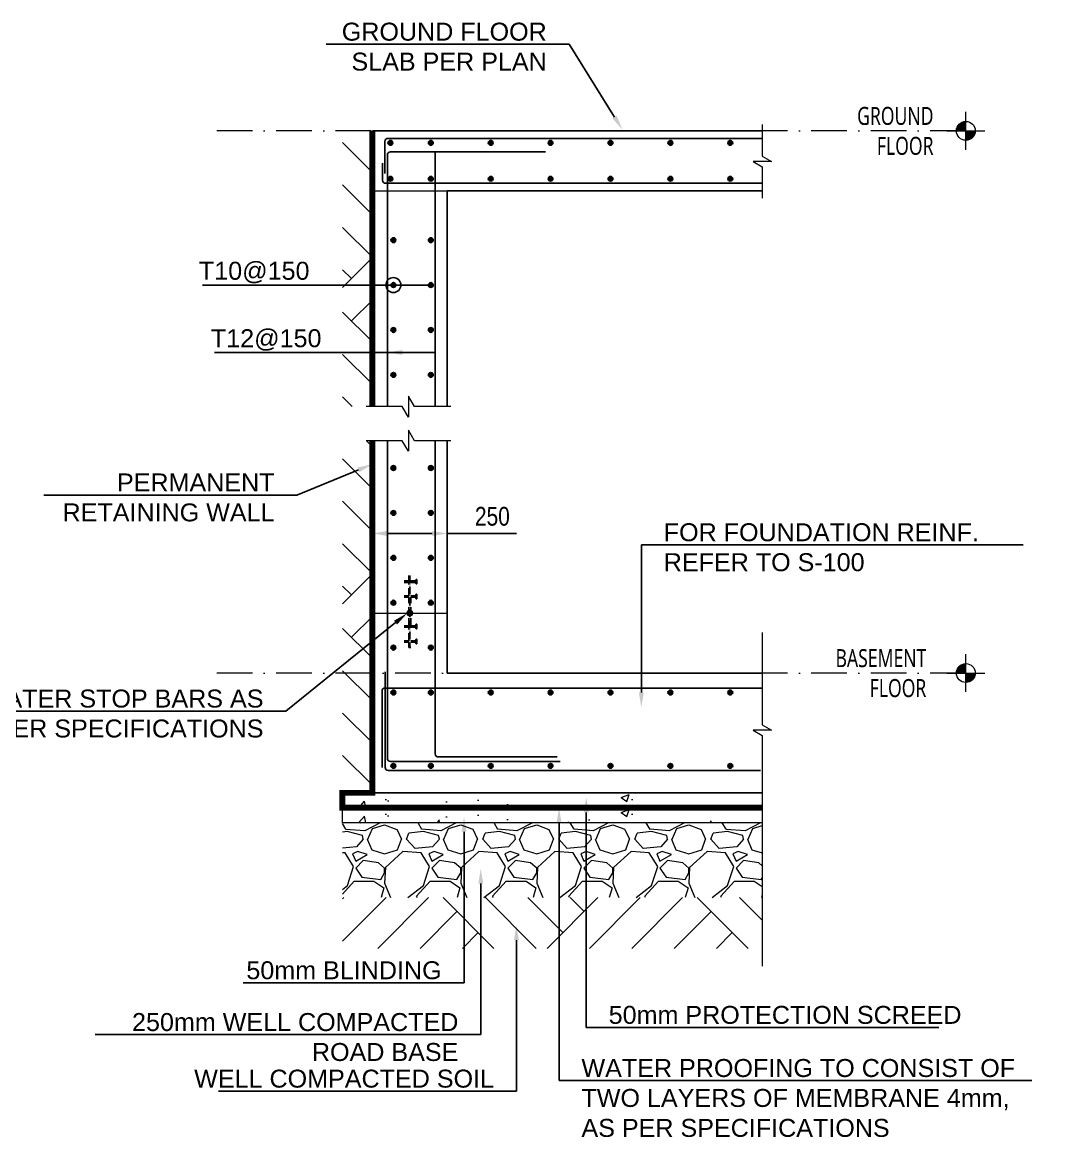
# Model space of a CAD drawing. Header units: millimetres. Extents: x 109938 to 146706, y 87118 to 119396.
# Drawn here: x 139631 to 143078, y 87118 to 90860 of the extents above; entities that cross this region are included whole.
import ezdxf
from ezdxf import colors
from ezdxf.entities.mleader import LeaderData, LeaderLine
from ezdxf.math import Vec2, Vec3

# ---------------------------------------------------------------- set-up
doc = ezdxf.new("R2010")
doc.units = ezdxf.units.MM
doc.header["$LTSCALE"] = 25
doc.header["$PDMODE"] = 35
for name, pattern in [('Dash Dot 3_16_', [7.937500000000002, 4.762500000000001, -1.5875, 0, -1.5875]), ('DASHEDX2', [1.5, 1, -0.5]), ('Dot & Dashed', [8.937036832173666, 4.2333333333324, -2.351851851851333, 0, -2.351851646989934])]:
    doc.linetypes.add(name, pattern=pattern)
for name, color, linetype in [('00_A_GRIDS.3D', 7, 'Continuous'), ('APPLICATION', 7, 'DASHEDX2'), ('REINF', 1, 'Continuous'), ('STR_COL_HATCH', 8, 'Continuous'), ('VOIDS', 3, 'Continuous'), ('WATER PROOF', 1, 'Continuous')]:
    doc.layers.add(name, color=color, linetype=linetype)
for name, color, linetype, lineweight in [('A-ANNO-DIMS', 211, 'Continuous', 9), ('G-ANNO-DIMS', 111, 'Continuous', 9), ('S-COLS', 52, 'Continuous', 9), ('S-HATCH', 8, 'Continuous', 9), ('S-SLAB', 3, 'Continuous', 13)]:
    doc.layers.add(name, color=color, linetype=linetype, lineweight=lineweight)
doc.styles.add('GENERATED_STYLE_1', font='arial.ttf')
doc.styles.add('GENERATED_STYLE_3', font='trebuc.ttf', dxfattribs={"width": 0.78})
doc.styles.add('style1', font='arial.ttf', dxfattribs={"width": 0.8, "height": 62.5})
doc.linetypes.add('ZIGZAG', pattern='A,0.00254,-5.08,[131,ltypeshp.shx,S=5.08,R=0,X=-5.08,Y=0],-10.16,[131,ltypeshp.shx,S=5.08,R=180,X=5.08,Y=0],-5.08', length=20.32254)
doc.dimstyles.new('D375', dxfattribs={"dimtxt": 62.5, "dimasz": 50, "dimexe": 0.18, "dimexo": 0.0625, "dimgap": 25, "dimtad": 1, "dimdec": 0, "dimzin": 0, "dimdsep": 46, "dimtxsty": 'style1', "dimcen": 0.09, "dimclrd": 256, "dimclre": 256, "dimclrt": 2, "dimadec": 0, "dimazin": 0, "dimtfac": 1, "dimtdec": 0, "dimtofl": 0, "dimtmove": 0, "dimatfit": 3, "dimfxl": 1, "dimtolj": 1, "dimtzin": 0, "dimarcsym": 0})

# ---------------------------------------------------------------- blocks, each defined once
blk = doc.blocks.new('_DotBlank')
at = {"color": 0, "linetype": 'ByBlock', "lineweight": -2}
blk.add_line((-0.5, 0), (-1, 0), dxfattribs=at)
blk.add_circle((0, 0), 0.5, dxfattribs=at)
blk = doc.blocks.new('*D30')
at = {"layer": 'A-ANNO-DIMS', "lineweight": -2, "transparency": 16777216}
for p, q in [((140799.9568733014, 89113.56102763796), (140799.9568733014, 89153.12162155293)), ((140849.9568733014, 89152.94162155293), (140999.9568733014, 89152.94162155293)), ((141049.9568733014, 89113.56102763796), (141049.9568733014, 89153.12162155293)), ((141049.9568733014, 89152.94162155293), (141281.1096700272, 89152.94162155293))]:
    blk.add_line(p, q, dxfattribs=at)
at = {"layer": 'A-ANNO-DIMS', "transparency": 16777216}
for points in [[(140849.9568733014, 89161.27495488626), (140849.9568733014, 89144.6082882196), (140799.9568733014, 89152.94162155293)], [(140999.9568733014, 89161.27495488626), (140999.9568733014, 89144.6082882196), (141049.9568733014, 89152.94162155293)]]:
    blk.add_solid(points, dxfattribs=at)
at = {"layer": 'Defpoints', "color": 0, "transparency": 16777216}
for p in [(140799.9568733014, 89152.94162155293), (140799.9568733014, 89113.49852763796), (141049.9568733014, 89113.49852763796)]:
    blk.add_point(p, dxfattribs=at)
at = {"layer": 'A-ANNO-DIMS', "color": 2, "transparency": 16777216, "insert": (141200.5332716643, 89209.85243328554), "char_height": 62.5, "attachment_point": 5, "style": 'style1'}
blk.add_mtext('\\A1;250', dxfattribs=at)
blk = doc.blocks.new('Spot Elevations - WYE_Spot Elevation - Target Filled-619581-VILLA E - FIRST FLOOR')
at = {"layer": 'G-ANNO-DIMS'}
h = blk.add_hatch(color=256, dxfattribs=at)
edge = h.paths.add_edge_path(flags=0)
edge.add_line((1.586231146433193e-15, 0), (-1.500000000000001, 0))
edge.add_arc((-1.45404521756376e-15, 9.253015020860289e-16), 1.499999999999998, 90.00000000000023, 180.0000000000001, ccw=False)
edge.add_line((1.586231146433193e-15, 1.500000000000001), (1.586231146433193e-15, 0))
h = blk.add_hatch(color=256, dxfattribs=at)
edge = h.paths.add_edge_path(flags=0)
edge.add_line((1.586231146433193e-15, 0), (1.500000000000008, 0))
edge.add_arc((7.79896980329653e-15, -4.626507510430145e-15), 1.5, 269.9999999999993, 359.99999999999983, ccw=False)
edge.add_line((1.586231146433193e-15, -1.500000000000005), (1.586231146433193e-15, 0))
for p, q in [((1.850603004172058e-15, -3), (1.850603004172058e-15, 3)), ((-2.999999999999997, 0), (3.014004992880939, 0))]:
    blk.add_line(p, q, dxfattribs=at)
blk.add_circle((1.580450664737799e-15, -8.471788419475305e-18), 1.50000000000001, dxfattribs=at)

msp = doc.modelspace()

# ---------------------------------------------------------------- hatches: boundary and pattern name
h = msp.add_hatch()
h.set_pattern_fill('ANSI31', color=256, scale=25, style=0)
h.set_pattern_definition([(45, (126804.2464583863, 66424.6179749232), (-2.20970869120796, 2.209708691207961), [])])
h.paths.add_polyline_path([(140916.1180385366, 88886.5924197001, -1), (140933.7957080663, 88886.5924197001, -1)])
at = {"layer": 'REINF'}
h = msp.add_hatch(color=256, dxfattribs=at)
h.dxf.hatch_style = 1
edge = h.paths.add_edge_path()
edge.add_arc((140859.9568733014, 90457.5924197001), 8, 0, 360)
h = msp.add_hatch(color=256, dxfattribs=at)
h.dxf.hatch_style = 1
edge = h.paths.add_edge_path()
edge.add_arc((140994.9568733014, 90457.5924197001), 8, 0, 360)
h = msp.add_hatch(color=256, dxfattribs=at)
h.dxf.hatch_style = 1
edge = h.paths.add_edge_path()
edge.add_arc((141194.9568733014, 90457.5924197001), 8, 0, 360)
h = msp.add_hatch(color=256, dxfattribs=at)
h.dxf.hatch_style = 1
edge = h.paths.add_edge_path()
edge.add_arc((141394.9568733014, 90457.5924197001), 8, 0, 360)
h = msp.add_hatch(color=256, dxfattribs=at)
h.dxf.hatch_style = 1
edge = h.paths.add_edge_path()
edge.add_arc((141594.9568733014, 90457.5924197001), 8, 0, 360)
h = msp.add_hatch(color=256, dxfattribs=at)
h.dxf.hatch_style = 1
edge = h.paths.add_edge_path()
edge.add_arc((141794.9568733014, 90457.5924197001), 8, 0, 360)
h = msp.add_hatch(color=256, dxfattribs=at)
h.dxf.hatch_style = 1
edge = h.paths.add_edge_path()
edge.add_arc((141994.9568733014, 90457.5924197001), 8, 0, 360)
h = msp.add_hatch(color=256, dxfattribs=at)
h.dxf.hatch_style = 1
edge = h.paths.add_edge_path()
edge.add_arc((140859.9568733014, 90337.59241970011), 8, 0, 360)
h = msp.add_hatch(color=256, dxfattribs=at)
h.dxf.hatch_style = 1
edge = h.paths.add_edge_path()
edge.add_arc((140994.9568733014, 90337.59241970011), 8, 0, 360)
h = msp.add_hatch(color=256, dxfattribs=at)
h.dxf.hatch_style = 1
edge = h.paths.add_edge_path()
edge.add_arc((141194.9568733014, 90337.59241970011), 8, 0, 360)
h = msp.add_hatch(color=256, dxfattribs=at)
h.dxf.hatch_style = 1
edge = h.paths.add_edge_path()
edge.add_arc((141394.9568733014, 90337.59241970011), 8, 0, 360)
h = msp.add_hatch(color=256, dxfattribs=at)
h.dxf.hatch_style = 1
edge = h.paths.add_edge_path()
edge.add_arc((141594.9568733014, 90337.59241970011), 8, 0, 360)
h = msp.add_hatch(color=256, dxfattribs=at)
h.dxf.hatch_style = 1
edge = h.paths.add_edge_path()
edge.add_arc((141794.9568733014, 90337.59241970011), 8, 0, 360)
h = msp.add_hatch(color=256, dxfattribs=at)
h.dxf.hatch_style = 1
edge = h.paths.add_edge_path()
edge.add_arc((141994.9568733014, 90337.59241970011), 8, 0, 360)
h = msp.add_hatch(color=256, dxfattribs=at)
h.dxf.hatch_style = 1
edge = h.paths.add_edge_path()
edge.add_arc((140869.9568733014, 90132.5924197001), 8, 0, 360)
h = msp.add_hatch(color=256, dxfattribs=at)
h.dxf.hatch_style = 1
edge = h.paths.add_edge_path()
edge.add_arc((140994.9568733014, 90132.5924197001), 8, 0, 360)
h = msp.add_hatch(color=256, dxfattribs=at)
h.dxf.hatch_style = 1
edge = h.paths.add_edge_path()
edge.add_arc((140869.9568733014, 89982.5924197001), 8, 0, 360)
h = msp.add_hatch(color=256, dxfattribs=at)
h.dxf.hatch_style = 1
edge = h.paths.add_edge_path()
edge.add_arc((140994.9568733014, 89982.5924197001), 8, 0, 360)
h = msp.add_hatch(color=256, dxfattribs=at)
h.dxf.hatch_style = 1
edge = h.paths.add_edge_path()
edge.add_arc((140869.9568733014, 89832.5924197001), 8, 0, 360)
h = msp.add_hatch(color=256, dxfattribs=at)
h.dxf.hatch_style = 1
edge = h.paths.add_edge_path()
edge.add_arc((140994.9568733014, 89832.5924197001), 8, 0, 360)
h = msp.add_hatch(color=256, dxfattribs=at)
h.dxf.hatch_style = 1
edge = h.paths.add_edge_path()
edge.add_arc((140869.9568733014, 89682.5924197001), 8, 0, 360)
h = msp.add_hatch(color=256, dxfattribs=at)
h.dxf.hatch_style = 1
edge = h.paths.add_edge_path()
edge.add_arc((140994.9568733014, 89682.5924197001), 8, 0, 360)
h = msp.add_hatch(color=256, dxfattribs=at)
h.dxf.hatch_style = 1
edge = h.paths.add_edge_path()
edge.add_arc((140869.9568733014, 89371.5924197001), 8, 0, 360)
h = msp.add_hatch(color=256, dxfattribs=at)
h.dxf.hatch_style = 1
edge = h.paths.add_edge_path()
edge.add_arc((140994.9568733014, 89371.5924197001), 8, 0, 360)
h = msp.add_hatch(color=256, dxfattribs=at)
h.dxf.hatch_style = 1
edge = h.paths.add_edge_path()
edge.add_arc((140869.9568733014, 89221.5924197001), 8, 0, 360)
h = msp.add_hatch(color=256, dxfattribs=at)
h.dxf.hatch_style = 1
edge = h.paths.add_edge_path()
edge.add_arc((140994.9568733014, 89221.5924197001), 8, 0, 360)
h = msp.add_hatch(color=256, dxfattribs=at)
h.dxf.hatch_style = 1
edge = h.paths.add_edge_path()
edge.add_arc((140869.9568733014, 89071.5924197001), 8, 0, 360)
h = msp.add_hatch(color=256, dxfattribs=at)
h.dxf.hatch_style = 1
edge = h.paths.add_edge_path()
edge.add_arc((140994.9568733014, 89071.5924197001), 8, 0, 360)
h = msp.add_hatch(color=256, dxfattribs=at)
h.dxf.hatch_style = 1
edge = h.paths.add_edge_path()
edge.add_arc((140869.9568733014, 88921.5924197001), 8, 0, 360)
h = msp.add_hatch(color=256, dxfattribs=at)
h.dxf.hatch_style = 1
edge = h.paths.add_edge_path()
edge.add_arc((140994.9568733014, 88921.5924197001), 8, 0, 360)
h = msp.add_hatch(color=256, dxfattribs=at)
h.dxf.hatch_style = 1
edge = h.paths.add_edge_path()
edge.add_arc((140869.9568733014, 88771.5924197001), 8, 0, 360)
h = msp.add_hatch(color=256, dxfattribs=at)
h.dxf.hatch_style = 1
edge = h.paths.add_edge_path()
edge.add_arc((140994.9568733014, 88771.5924197001), 8, 0, 360)
h = msp.add_hatch(color=256, dxfattribs=at)
h.dxf.hatch_style = 1
edge = h.paths.add_edge_path()
edge.add_arc((140869.9568733014, 88621.5924197001), 8, 0, 360)
h = msp.add_hatch(color=256, dxfattribs=at)
h.dxf.hatch_style = 1
edge = h.paths.add_edge_path()
edge.add_arc((140994.9568733014, 88621.5924197001), 8, 0, 360)
h = msp.add_hatch(color=256, dxfattribs=at)
h.dxf.hatch_style = 1
edge = h.paths.add_edge_path()
edge.add_arc((141194.9568733014, 88621.5924197001), 8, 0, 360)
h = msp.add_hatch(color=256, dxfattribs=at)
h.dxf.hatch_style = 1
edge = h.paths.add_edge_path()
edge.add_arc((141394.9568733014, 88621.5924197001), 8, 0, 360)
h = msp.add_hatch(color=256, dxfattribs=at)
h.dxf.hatch_style = 1
edge = h.paths.add_edge_path()
edge.add_arc((141594.9568733014, 88621.5924197001), 8, 0, 360)
h = msp.add_hatch(color=256, dxfattribs=at)
h.dxf.hatch_style = 1
edge = h.paths.add_edge_path()
edge.add_arc((141794.9568733014, 88621.5924197001), 8, 0, 360)
h = msp.add_hatch(color=256, dxfattribs=at)
h.dxf.hatch_style = 1
edge = h.paths.add_edge_path()
edge.add_arc((141994.9568733014, 88621.5924197001), 8, 0, 360)
h = msp.add_hatch(color=256, dxfattribs=at)
h.dxf.hatch_style = 1
edge = h.paths.add_edge_path()
edge.add_arc((140869.9568733014, 88376.59241970011), 8, 0, 360)
h = msp.add_hatch(color=256, dxfattribs=at)
h.dxf.hatch_style = 1
edge = h.paths.add_edge_path()
edge.add_arc((140994.9568733014, 88376.59241970011), 8, 0, 360)
h = msp.add_hatch(color=256, dxfattribs=at)
h.dxf.hatch_style = 1
edge = h.paths.add_edge_path()
edge.add_arc((141194.9568733014, 88376.59241970011), 8, 0, 360)
h = msp.add_hatch(color=256, dxfattribs=at)
h.dxf.hatch_style = 1
edge = h.paths.add_edge_path()
edge.add_arc((141394.9568733014, 88376.59241970011), 8, 0, 360)
h = msp.add_hatch(color=256, dxfattribs=at)
h.dxf.hatch_style = 1
edge = h.paths.add_edge_path()
edge.add_arc((141594.9568733014, 88376.59241970011), 8, 0, 360)
h = msp.add_hatch(color=256, dxfattribs=at)
h.dxf.hatch_style = 1
edge = h.paths.add_edge_path()
edge.add_arc((141794.9568733014, 88376.59241970011), 8, 0, 360)
h = msp.add_hatch(color=256, dxfattribs=at)
h.dxf.hatch_style = 1
edge = h.paths.add_edge_path()
edge.add_arc((141994.9568733014, 88376.59241970011), 8, 0, 360)
at = {"layer": 'S-COLS'}
h = msp.add_hatch(dxfattribs=at)
h.set_pattern_fill('AR-CONC', color=256, scale=1.5, style=0)
h.set_pattern_definition([(49.99999999999999, (5711, -1736), (273.277003494006, -23.90862830835463), [28.575, -314.325]), (355, (5711, -1736), (-52.86513213745401, 286.5852678585527), [22.86, -251.460876255]), (100.4514447, (5733.7730105, -1737.99238025), (220.4118706355299, 262.6766278682927), [24.28501319999999, -267.1353668999999]), (46.18420000000001, (5711, -1659.8), (406.6185613381949, -63.06349189909072), [42.8625, -471.4875]), (96.63555760999994, (5744.88485, -1665.05525), (356.1062010772545, 371.1391868965823), [36.42753471, -400.70341224]), (351.1841511700001, (5711, -1659.8), (356.1062010974655, 371.139186878299), [34.289950605, -377.18959788]), (21, (5749.1, -1678.85), (227.4215869036987, -153.3977972806314), [28.575, -314.325]), (326.0000000000001, (5749.1, -1678.85), (92.7030425214706, 276.2819491834789), [22.86, -251.46]), (71.45144499999999, (5768.0517989, -1691.63314985), (320.1246289180742, 122.8841533288579), [24.2850132, -267.1349064]), (37.50000000000001, (5711, -1736), (4.632904875887725, 126.8325583097297), [0, -248.412, 0, -255.27, 0, -252.4125]), (7.499999999999999, (5711, -1736), (100.2294937654586, 150.2708622271793), [0, -145.542, 0, -242.697, 0, -96.20250000000001]), (327.5, (5626.037, -1736), (203.3858927503071, -8.593115989010165), [0, -95.25, 0, -297.18, 0, -394.335]), (317.5, (5587.937, -1736), (222.1937720790271, 38.13973654999954), [0, -123.825, 0, -197.358, 0, -280.035])])
h.paths.add_polyline_path([(140699.9568733014, 88286.59241970011), (142101.9531597273, 88286.59241970011), (142101.9531597273, 88236.59241970011), (140699.9568733014, 88236.59241970011)])
h = msp.add_hatch(dxfattribs=at)
h.set_pattern_fill('AR-CONC', color=256, scale=1.5, style=0)
h.set_pattern_definition([(49.99999999999999, (5711, -1786), (273.277003494006, -23.90862830835463), [28.575, -314.325]), (355, (5711, -1786), (-52.86513213745401, 286.5852678585527), [22.86, -251.460876255]), (100.4514447, (5733.7730105, -1787.99238025), (220.4118706355299, 262.6766278682927), [24.28501319999999, -267.1353668999999]), (46.18420000000001, (5711, -1709.8), (406.6185613381949, -63.06349189909072), [42.8625, -471.4875]), (96.63555760999994, (5744.88485, -1715.05525), (356.1062010772545, 371.1391868965823), [36.42753471, -400.70341224]), (351.1841511700001, (5711, -1709.8), (356.1062010974655, 371.139186878299), [34.289950605, -377.18959788]), (21, (5749.1, -1728.85), (227.4215869036987, -153.3977972806314), [28.575, -314.325]), (326.0000000000001, (5749.1, -1728.85), (92.7030425214706, 276.2819491834789), [22.86, -251.46]), (71.45144499999999, (5768.0517989, -1741.63314985), (320.1246289180742, 122.8841533288579), [24.2850132, -267.1349064]), (37.50000000000001, (5711, -1786), (4.632904875887725, 126.8325583097297), [0, -248.412, 0, -255.27, 0, -252.4125]), (7.499999999999999, (5711, -1786), (100.2294937654586, 150.2708622271793), [0, -145.542, 0, -242.697, 0, -96.20250000000001]), (327.5, (5626.037, -1786), (203.3858927503071, -8.593115989010165), [0, -95.25, 0, -297.18, 0, -394.335]), (317.5, (5587.937, -1786), (222.1937720790271, 38.13973654999954), [0, -123.825, 0, -197.358, 0, -280.035])])
h.paths.add_polyline_path([(140699.9568733014, 88236.59241970011), (142101.9531597273, 88236.59241970011), (142101.9531597273, 88186.59241970011), (140699.9568733014, 88186.59241970011)])
at = {"layer": 'S-HATCH', "transparency": 33554559}
h = msp.add_hatch(dxfattribs=at)
h.set_pattern_fill('GRAVEL', color=8, scale=10)
h.set_pattern_definition([(228.0127875, (5893.88, -1532), (-2032.000000159581, -2285.999999858178), [34.172144, -3383.0483639565]), (184.969741, (5871.02, -1557.4), (3047.99999879405, 254.0000144697924), [58.64047199999997, -5805.404889352396]), (132.5104471, (5812.6, -1562.48), (2540.000001072749, -2793.999999024596), [41.348152, -4093.47227941]), (267.273689, (5713.54, -1625.98), (254.0000005319725, 5079.999999973314), [53.40045199999997, -5286.643742573797]), (292.83365418, (5711, -1679.32), (-1270.000000106341, 3047.999999955546), [52.36336999999997, -5183.980774534397]), (357.2736889999999, (5731.32, -1727.58), (-5079.999999973314, 254.0000005319728), [53.40045199999997, -5286.643742573797]), (37.69424047, (5784.66, -1730.12), (-3301.99999985359, -2540.000000190041), [70.61936599999999, -6991.311531424701]), (72.25532837, (5840.54, -1686.94), (1778.000000477929, 5587.999999847885), [66.671952, -6600.5256601905]), (121.42956562, (5860.86, -1623.44), (-2032.000000288312, 3301.999999822602), [53.5813, -5304.554569871201]), (175.2363583, (5832.92, -1577.72), (2793.999999959952, -254.0000004389256), [61.17132799999997, -2997.393694999998]), (222.3974378, (5771.96, -1572.64), (-3047.999999902466, -2794.000000106399), [79.107792, -7831.677251217699]), (138.81407483, (5965, -1628.52), (-1777.999999893351, 1524.000000123918), [27.000454, -2673.0565824344]), (171.4692344, (5944.68, -1610.74), (3302.000000088965, -507.9999994237343), [51.36819799999999, -5085.463899704]), (225, (5893.88, -1603.12), (-3.552713678800501e-14, -254.0000000000239), [35.920934, -323.2893108428]), (203.19859051, (5876.1, -1572.64), (1270.000000034609, 507.9999999109334), [19.34413199999998, -1915.062236889399]), (291.80140949, (5858.32, -1580.26), (-254.0000000531496, 761.9999999822871), [27.356562, -1340.475299]), (30.96375653, (5868.48, -1605.66), (762.0000000186383, 507.9999999721125), [44.43196599999997, -1436.629815290999]), (161.56505118, (5906.58, -1582.8), (508.0000000132583, -253.9999999733753), [32.128714, -771.0898116828]), (16.389540334, (5711, -1580.26), (2540.000000000015, 762.0000000000243), [45.00880000000001, -4455.882667253901]), (70.34617594, (5754.18, -1567.56), (-1016.000000092931, -2793.999999967041), [37.759894, -3738.22156782]), (293.19859051, (5906.58, -1532), (-507.9999999113262, 1270.000000035529), [38.68800999999998, -1895.718358889399]), (343.6104596700001, (5921.82, -1567.56), (-2540.000000053229, 761.9999998222859), [45.00879999999998, -4455.882667253996]), (339.44395478, (5711, -1737.74), (-1269.999999999986, 508.000000000021), [43.40351999999996, -2126.773431310598]), (294.7751406, (5751.64, -1752.98), (-1270.000001511693, 2793.999999312726), [36.36721199999999, -3600.359338072]), (66.80140949, (5909.12, -1786), (507.9999999202298, 1270.00000003193), [38.68801000000001, -1895.7183588894]), (17.35402464, (5924.36, -1750.44), (-3301.999999934302, -1016.000000213246), [42.57827400000001, -4215.237598019999]), (69.44395478, (5784.66, -1786), (-508.0000000088461, -1269.999999996463), [21.70176, -2148.4751913106]), (101.309932474, (5893.88, -1786), (-254.00000000004, 1016.000000000037), [12.95146, -1282.1994964526]), (165.963756532, (5891.34, -1773.3), (761.9999999999513, -253.9999999999865), [52.36337, -994.9054589069]), (186.00900596, (5840.54, -1760.6), (2539.999999986537, 254.0000001329354), [48.52669999999997, -4804.136486333697]), (303.69006753, (5868.48, -1628.52), (-254.0000000352969, 507.9999999823702), [36.632388, -879.177635968]), (353.15722659, (5888.8, -1659), (4318.000000026568, -507.9999997739394), [63.955676, -6331.600906503099]), (60.9453959, (5952.3, -1666.62), (-1016.000000027969, -1777.999999984025), [26.150824, -2588.939231811]), (90, (5965, -1643.76), (-254, 254), [15.24, -238.76]), (120.25643716, (5835.46, -1752.98), (1015.999999875717, -1778.00000007098), [35.286696, -3493.39407732]), (48.01278749999999, (5817.68, -1722.5), (2032.000000167534, 2285.99999985102), [68.344288, -3348.8762199565]), (0, (5863.4, -1671.7), (254, 254), [66.04, -187.96]), (325.3048465, (5929.44, -1671.7), (2540.000000962153, -1777.999998625458), [40.160956, -3975.931672414]), (254.0546040999999, (5962.46, -1694.56), (-253.9999999822557, -1016.000000004475), [36.98290799999999, -1812.1650038772]), (207.64597536, (5952.3, -1730.12), (-4826.000000177335, -2539.999999663075), [60.21450999999997, -5961.246442293796]), (175.42607874, (5898.96, -1758.06), (-3301.999999999883, 253.9999999999478), [63.702946, -6306.584645624])])
h.paths.add_polyline_path([(140699.9568733014, 88186.59241970011), (142101.9531597273, 88186.59241970011), (142101.9531597273, 87936.59241970011), (140699.9568733014, 87936.59241970011)])
at = {"layer": 'STR_COL_HATCH'}
h = msp.add_hatch(dxfattribs=at)
h.set_pattern_fill('AR-PARQ1', color=256, scale=50, angle=45)
h.set_pattern_definition([(135, (-16319.07447853553, 105206.2779829989), (-848.5281374238571, 0), [600, -600]), (135, (-16248.36380041688, 105276.9886611175), (-848.5281374238571, 0), [600, -600]), (135, (-16177.65312229822, 105347.6993392362), (-848.5281374238571, 0), [600, -600]), (135, (-16106.94244417959, 105418.4100173548), (-848.5281374238571, 0), [600, -600]), (135, (-16036.23176606093, 105489.1206954735), (-848.5281374238571, 0), [600, -600]), (135, (-15965.52108794227, 105559.8313735921), (-848.5281374238571, 0), [600, -600]), (135, (-15894.81040982361, 105630.5420517108), (-848.5281374238571, 0), [600, -600]), (45, (-16743.33854724746, 105630.5420517108), (848.5281374238571, 0), [600, -600]), (45, (-16814.04922536612, 105701.2527298294), (848.5281374238571, 0), [600, -600]), (45, (-16884.75990348478, 105771.9634079481), (848.5281374238571, 0), [600, -600]), (45, (-16955.47058160344, 105842.6740860667), (848.5281374238571, 0), [600, -600]), (45, (-17026.18125972207, 105913.3847641854), (848.5281374238571, 0), [600, -600]), (45, (-17096.89193784073, 105984.0954423041), (848.5281374238571, 0), [600, -600]), (45, (-17167.60261595939, 106054.8061204227), (848.5281374238571, 0), [600, -600])])
h.paths.add_polyline_path([(140699.9568733014, 89576.7799118998), (140799.9568733013, 89576.7799118998), (140799.9568733012, 90497.59241970011), (140699.9568733014, 90497.59241970011)])
h = msp.add_hatch(dxfattribs=at)
h.set_pattern_fill('AR-PARQ1', color=256, scale=50, angle=45)
h.set_pattern_definition([(135, (-16319.07447853553, 106695.2779829989), (-848.5281374238571, 0), [600, -600]), (135, (-16248.36380041688, 106765.9886611175), (-848.5281374238571, 0), [600, -600]), (135, (-16177.65312229822, 106836.6993392362), (-848.5281374238571, 0), [600, -600]), (135, (-16106.94244417959, 106907.4100173548), (-848.5281374238571, 0), [600, -600]), (135, (-16036.23176606093, 106978.1206954735), (-848.5281374238571, 0), [600, -600]), (135, (-15965.52108794227, 107048.8313735921), (-848.5281374238571, 0), [600, -600]), (135, (-15894.81040982361, 107119.5420517108), (-848.5281374238571, 0), [600, -600]), (45, (-16743.33854724746, 107119.5420517108), (848.5281374238571, 0), [600, -600]), (45, (-16814.04922536612, 107190.2527298294), (848.5281374238571, 0), [600, -600]), (45, (-16884.75990348478, 107260.9634079481), (848.5281374238571, 0), [600, -600]), (45, (-16955.47058160344, 107331.6740860667), (848.5281374238571, 0), [600, -600]), (45, (-17026.18125972207, 107402.3847641854), (848.5281374238571, 0), [600, -600]), (45, (-17096.89193784073, 107473.0954423041), (848.5281374238571, 0), [600, -600]), (45, (-17167.60261595939, 107543.8061204227), (848.5281374238571, 0), [600, -600])])
h.paths.add_polyline_path([(140799.9568733014, 89462.7799118998), (140699.9568733014, 89462.7799118998), (140699.9568733015, 88286.59241970011), (140799.9568733014, 88286.59241970011)])
h = msp.add_hatch(dxfattribs=at)
h.set_pattern_fill('AR-PARQ1', color=256, scale=50, angle=45)
h.set_pattern_definition([(135, (-5501.396848275414, 106345.2779829988), (-848.5281374238571, 0), [600, -600]), (135, (-5430.686170156754, 106415.9886611175), (-848.5281374238571, 0), [600, -600]), (135, (-5359.975492038095, 106486.6993392361), (-848.5281374238571, 0), [600, -600]), (135, (-5289.264813919435, 106557.4100173548), (-848.5281374238571, 0), [600, -600]), (135, (-5218.554135800805, 106628.1206954735), (-848.5281374238571, 0), [600, -600]), (135, (-5147.843457682146, 106698.8313735921), (-848.5281374238571, 0), [600, -600]), (135, (-5077.132779563486, 106769.5420517108), (-848.5281374238571, 0), [600, -600]), (45, (-5925.660916987341, 106769.5420517108), (848.5281374238571, 0), [600, -600]), (45, (-5996.371595106, 106840.2527298294), (848.5281374238571, 0), [600, -600]), (45, (-6067.08227322466, 106910.9634079481), (848.5281374238571, 0), [600, -600]), (45, (-6137.792951343319, 106981.6740860667), (848.5281374238571, 0), [600, -600]), (45, (-6208.503629461949, 107052.3847641854), (848.5281374238571, 0), [600, -600]), (45, (-6279.214307580609, 107123.095442304), (848.5281374238571, 0), [600, -600]), (45, (-6349.924985699268, 107193.8061204227), (848.5281374238571, 0), [600, -600])])
h.paths.add_polyline_path([(140699.9568733014, 87936.59241970011), (142101.9531597273, 87936.5924197002), (142101.9531597273, 87767.0924197004), (140699.9568733014, 87767.09241970032)])

# ---------------------------------------------------------------- linework, layer by layer
msp.add_circle((140924.9568733014, 88886.5924197001), 8.838834764831844)
at = {"layer": 'APPLICATION'}
for p, q in [((140921.2068733014, 88994.651009018), (140921.2068733014, 89012.151009018)), ((140924.9568733015, 89012.151009018), (140924.9568733015, 88772.151009018)), ((140924.9568733014, 89012.151009018), (140924.9568733014, 88772.151009018)), ((140906.2068733014, 88994.651009018), (140921.2068733014, 88994.651009018)), ((140906.2068733014, 88989.651009018), (140921.2068733014, 88989.651009018)), ((140921.2068733014, 88944.651009018), (140921.2068733014, 88989.651009018)), ((140943.7068733015, 88994.651009018), (140928.7068733015, 88994.651009018)), ((140943.7068733015, 88989.651009018), (140928.7068733015, 88989.651009018)), ((140943.7068733015, 88994.651009018), (140946.2068733015, 88999.651009018)), ((140943.7068733015, 88989.651009018), (140946.2068733015, 88984.651009018)), ((140946.2068733015, 88999.651009018), (140948.7068733015, 88999.651009018)), ((140946.2068733015, 88984.651009018), (140948.7068733015, 88984.651009018)), ((140948.7068733015, 88999.651009018), (140948.7068733015, 88984.651009018)), ((140906.2068733014, 88944.651009018), (140921.2068733014, 88944.651009018)), ((140906.2068733014, 88939.651009018), (140921.2068733014, 88939.651009018)), ((140921.2068733014, 88844.651009018), (140921.2068733014, 88939.651009018)), ((140943.7068733015, 88944.651009018), (140928.7068733015, 88944.651009018)), ((140943.7068733015, 88939.651009018), (140928.7068733015, 88939.651009018)), ((140928.7068733014, 88844.651009018), (140928.7068733015, 88939.651009018)), ((140943.7068733015, 88944.651009018), (140946.2068733015, 88949.651009018)), ((140943.7068733015, 88939.651009018), (140946.2068733015, 88934.651009018)), ((140946.2068733015, 88949.651009018), (140948.7068733015, 88949.651009018)), ((140948.7068733015, 88949.651009018), (140948.7068733015, 88934.651009018)), ((140946.2068733015, 88934.651009018), (140948.7068733015, 88934.651009018)), ((140906.2068733014, 88844.651009018), (140921.2068733014, 88844.651009018)), ((140906.2068733014, 88839.651009018), (140921.2068733014, 88839.651009018)), ((140921.2068733014, 88794.651009018), (140921.2068733014, 88839.651009018)), ((140943.7068733014, 88844.651009018), (140928.7068733014, 88844.651009018)), ((140943.7068733014, 88839.651009018), (140928.7068733014, 88839.651009018)), ((140943.7068733014, 88844.651009018), (140946.2068733014, 88849.651009018)), ((140943.7068733014, 88839.651009018), (140946.2068733014, 88834.651009018)), ((140946.2068733014, 88849.651009018), (140948.7068733014, 88849.651009018)), ((140946.2068733014, 88834.651009018), (140948.7068733014, 88834.651009018)), ((140948.7068733014, 88849.651009018), (140948.7068733014, 88834.651009018)), ((140906.2068733014, 88794.651009018), (140921.2068733014, 88794.651009018)), ((140906.2068733014, 88789.651009018), (140921.2068733014, 88789.651009018)), ((140921.2068733014, 88772.151009018), (140921.2068733014, 88789.651009018)), ((140943.7068733014, 88794.651009018), (140928.7068733014, 88794.651009018)), ((140943.7068733014, 88789.651009018), (140928.7068733014, 88789.651009018)), ((140943.7068733014, 88794.651009018), (140946.2068733014, 88799.651009018)), ((140943.7068733014, 88789.651009018), (140946.2068733014, 88784.651009018)), ((140946.2068733014, 88799.651009018), (140948.7068733014, 88799.651009018)), ((140948.7068733014, 88799.651009018), (140948.7068733014, 88784.651009018)), ((140928.7068733014, 88772.151009018), (140921.2068733014, 88772.151009018)), ((140946.2068733014, 88784.651009018), (140948.7068733014, 88784.651009018))]:
    msp.add_line(p, q, dxfattribs=at)
for points in [[(140921.2068733014, 89012.151009018), (140921.2068733014, 88772.151009018), (140924.9568733015, 89012.151009018), (140924.9568733015, 88772.151009018)], [(140928.7068733015, 89012.151009018), (140928.7068733014, 88772.151009018), (140924.9568733014, 89012.151009018), (140924.9568733014, 88772.151009018)], [(140906.2068733014, 88994.651009018), (140906.2068733014, 88989.651009018), (140921.2068733014, 88994.651009018), (140921.2068733014, 88989.651009018)], [(140943.7068733015, 88994.651009018), (140943.7068733015, 88989.651009018), (140928.7068733015, 88994.651009018), (140928.7068733015, 88989.651009018)], [(140946.2068733015, 88999.651009018), (140946.2068733015, 88984.651009018), (140943.7068733015, 88994.651009018), (140943.7068733015, 88989.651009018)], [(140948.7068733015, 88999.651009018), (140948.7068733015, 88984.651009018), (140946.2068733015, 88999.651009018), (140946.2068733015, 88984.651009018)], [(140906.2068733014, 88944.651009018), (140906.2068733014, 88939.651009018), (140921.2068733014, 88944.651009018), (140921.2068733014, 88939.651009018)], [(140943.7068733015, 88944.651009018), (140943.7068733015, 88939.651009018), (140928.7068733015, 88944.651009018), (140928.7068733015, 88939.651009018)], [(140946.2068733015, 88949.651009018), (140946.2068733015, 88934.651009018), (140943.7068733015, 88944.651009018), (140943.7068733015, 88939.651009018)], [(140948.7068733015, 88949.651009018), (140948.7068733015, 88934.651009018), (140946.2068733015, 88949.651009018), (140946.2068733015, 88934.651009018)], [(140906.2068733014, 88844.651009018), (140906.2068733014, 88839.651009018), (140921.2068733014, 88844.651009018), (140921.2068733014, 88839.651009018)], [(140943.7068733014, 88844.651009018), (140943.7068733014, 88839.651009018), (140928.7068733014, 88844.651009018), (140928.7068733014, 88839.651009018)], [(140946.2068733014, 88849.651009018), (140946.2068733014, 88834.651009018), (140943.7068733014, 88844.651009018), (140943.7068733014, 88839.651009018)], [(140948.7068733014, 88849.651009018), (140948.7068733014, 88834.651009018), (140946.2068733014, 88849.651009018), (140946.2068733014, 88834.651009018)], [(140906.2068733014, 88794.651009018), (140906.2068733014, 88789.651009018), (140921.2068733014, 88794.651009018), (140921.2068733014, 88789.651009018)], [(140943.7068733014, 88794.651009018), (140943.7068733014, 88789.651009018), (140928.7068733014, 88794.651009018), (140928.7068733014, 88789.651009018)], [(140946.2068733014, 88799.651009018), (140946.2068733014, 88784.651009018), (140943.7068733014, 88794.651009018), (140943.7068733014, 88789.651009018)], [(140948.7068733014, 88799.651009018), (140948.7068733014, 88784.651009018), (140946.2068733014, 88799.651009018), (140946.2068733014, 88784.651009018)]]:
    msp.add_solid(points, dxfattribs=at)
at = {"layer": 'G-ANNO-DIMS', "linetype": 'Dash Dot 3_16_'}
for p, q in [((142781.56253718, 90497.5924197001), (140268.9888610974, 90497.59241970009)), ((142781.56253718, 88686.59241970009), (140268.9888610974, 88686.59241970007))]:
    msp.add_line(p, q, dxfattribs=at)
at = {"layer": 'REINF'}
for points in [[(140841.8242306263, 90355.26687915705), (140841.8242306263, 90462.5924197001, -0.414213562373095), (140851.8242306263, 90472.5924197001), (142101.9531597273, 90472.59241970009)], [(141378, 90427.5924197001), (140859.9568733014, 90427.5924197001, 0.4142135623730951), (140849.9568733014, 90417.5924197001), (140849.9568733014, 89576.7799118998)], [(142101.9531597273, 90322.5924197001), (140844, 90322.59241970011, -0.414213562373095), (140834, 90332.59241970011), (140834, 90389.26687915706)], [(140849.9568733014, 89462.7799118998), (140849.9568733014, 88401.59241970011, 0.414213562373095), (140859.9568733014, 88391.59241970011), (141427, 88391.59241970011)], [(141009.9568733014, 89462.7799118998), (141009.9568733014, 88416.59241970011, 0.414213562373095), (141019.9568733014, 88406.59241970011), (141417, 88406.59241970011)], [(142095.3570325032, 88361.5924197001), (140852.3607460773, 88361.59241970011, -0.414213562373095), (140842.3607460773, 88371.59241970011), (140842.3607460773, 88691.26687915705)], [(140832.1621735235, 88371.59241970011), (140832.1621735235, 88626.5924197001, -0.414213562373095), (140842.1621735235, 88636.5924197001), (142101.9531597273, 88636.59241970006)]]:
    msp.add_lwpolyline(points, format="xyb", dxfattribs=at)
msp.add_lwpolyline([(141009.9568733014, 90427.5924197001), (141009.9568733014, 89576.7799118998)], dxfattribs=at)
for centre in [(140859.9568733014, 90457.5924197001), (140994.9568733014, 90457.5924197001), (141194.9568733014, 90457.5924197001), (141394.9568733014, 90457.5924197001), (141594.9568733014, 90457.5924197001), (141794.9568733014, 90457.5924197001), (141994.9568733014, 90457.5924197001), (140859.9568733014, 90337.59241970011), (140994.9568733014, 90337.59241970011), (141194.9568733014, 90337.59241970011), (141394.9568733014, 90337.59241970011), (141594.9568733014, 90337.59241970011), (141794.9568733014, 90337.59241970011), (141994.9568733014, 90337.59241970011), (140869.9568733014, 90132.5924197001), (140994.9568733014, 90132.5924197001), (140869.9568733014, 89982.5924197001), (140994.9568733014, 89982.5924197001), (140869.9568733014, 89832.5924197001), (140994.9568733014, 89832.5924197001), (140869.9568733014, 89682.5924197001), (140994.9568733014, 89682.5924197001), (140869.9568733014, 89371.5924197001), (140994.9568733014, 89371.5924197001), (140869.9568733014, 89221.5924197001), (140994.9568733014, 89221.5924197001), (140869.9568733014, 89071.5924197001), (140994.9568733014, 89071.5924197001), (140869.9568733014, 88921.5924197001), (140994.9568733014, 88921.5924197001), (140869.9568733014, 88771.5924197001), (140994.9568733014, 88771.5924197001), (140869.9568733014, 88621.5924197001), (140994.9568733014, 88621.5924197001), (141194.9568733014, 88621.5924197001), (141394.9568733014, 88621.5924197001), (141594.9568733014, 88621.5924197001), (141794.9568733014, 88621.5924197001), (141994.9568733014, 88621.5924197001), (140869.9568733014, 88376.59241970011), (140994.9568733014, 88376.59241970011), (141194.9568733014, 88376.59241970011), (141394.9568733014, 88376.59241970011), (141594.9568733014, 88376.59241970011), (141794.9568733014, 88376.59241970011), (141994.9568733014, 88376.59241970011)]:
    msp.add_circle(centre, 8, dxfattribs=at)
at = {"layer": 'S-COLS'}
for points in [[(140699.9568733014, 88286.59241970011), (142101.9531597273, 88286.59241970011), (142101.9531597273, 88236.59241970011), (140699.9568733014, 88236.59241970011)], [(140699.9568733014, 88236.59241970011), (142101.9531597273, 88236.59241970011), (142101.9531597273, 88186.59241970011), (140699.9568733014, 88186.59241970011)]]:
    msp.add_lwpolyline(points, close=True, dxfattribs=at)
at = {"layer": 'S-SLAB', "linetype": 'ZIGZAG', "ltscale": 0.05}
for p, q in [((140799.9568733014, 90297.5924197001), (141049.9568733014, 90297.5924197001)), ((140799.9568733014, 88886.5924197001), (141049.9568733014, 88886.5924197001))]:
    msp.add_line(p, q, dxfattribs=at)
at = {"layer": 'S-SLAB'}
for points in [[(142101.9531597273, 90518.63002282684), (142101.9531597273, 90413.63002282684), (142132.3782628466, 90395.81501141342), (142101.9531597273, 90395.81501141342), (142071.5280566079, 90395.81501141342), (142101.9531597273, 90378), (142101.9531597273, 90273)], [(141061.5945565714, 89576.7799118998), (140940.6442184462, 89576.7799118998), (140920.1229645971, 89611.82683104053), (140920.1229645971, 89576.7799118998), (140920.1229645971, 89541.73299275906), (140899.601710748, 89576.7799118998), (140778.6513726229, 89576.7799118998)], [(141061.5945565714, 89462.7799118998), (140940.6442184462, 89462.7799118998), (140920.1229645971, 89497.82683104053), (140920.1229645971, 89462.7799118998), (140920.1229645971, 89427.73299275906), (140899.601710748, 89462.7799118998), (140778.6513726229, 89462.7799118998)], [(142101.9531597273, 88822.22244252695), (142101.9531597273, 88513.22244252695), (142132.3782628466, 88495.40743111353), (142101.9531597273, 88495.40743111353), (142071.5280566079, 88495.40743111353), (142101.9531597273, 88477.59241970011), (142101.9531597273, 87708)]]:
    msp.add_lwpolyline(points, dxfattribs=at)
at = {"layer": 'VOIDS'}
for p, q in [((140799.9568733014, 90497.5924197001), (140799.9568733014, 89576.7799118998)), ((140799.9568733014, 90497.5924197001), (142101.9531597273, 90497.5924197001)), ((141049.9568733014, 90297.5924197001), (141049.9568733014, 89576.7799118998)), ((141049.9568733014, 90297.5924197001), (142101.9531597273, 90297.5924197001)), ((140799.9568733014, 89462.7799118998), (140799.9568733014, 88286.5924197001)), ((141049.9568733014, 89462.7799118998), (141049.9568733014, 88686.5924197001)), ((141049.9568733014, 88686.5924197001), (142101.9531597273, 88686.59241970009)), ((140799.9568733014, 88286.5924197001), (142101.9531597273, 88286.5924197001))]:
    msp.add_line(p, q, dxfattribs=at)
at = {"layer": 'WATER PROOF', "color": 1, "linetype": 'Dash Dot 3_16_', "const_width": 20}
for points in [[(140799.9568733014, 89576.7799118998), (140799.9568733014, 90497.5924197001)], [(142101.9531597273, 88236.59241970011), (140699.9568733014, 88236.59241970011), (140699.9568733014, 88286.59241969936), (140799.9568733014, 88286.5924197001), (140799.9568733014, 89462.7799118998)]]:
    msp.add_lwpolyline(points, dxfattribs=at)

# ---------------------------------------------------------------- block references
at = {"layer": 'G-ANNO-DIMS', "xscale": 21.03974456540623, "yscale": 21.03974456540623, "zscale": 21.03974456540623}
for p in [(142781.586104831, 90497.5924197001), (142781.5861048309, 88686.59241970009)]:
    msp.add_blockref('Spot Elevations - WYE_Spot Elevation - Target Filled-619581-VILLA E - FIRST FLOOR', p, dxfattribs=at)

# ---------------------------------------------------------------- texts
at = {"layer": '00_A_GRIDS.3D', "color": 7, "linetype": 'Dot & Dashed', "lineweight": 0, "char_height": 60, "attachment_point": 3, "style": 'GENERATED_STYLE_3'}
for s, insert, width in [('\\pxqr;{\\W0.75;GROUND FLOOR }', (142673.6250872931, 90577.55908219749), 260.9704670371721), ('\\pxqr;{\\W0.75;BASEMENT FLOOR}', (142649.6250872931, 88766.55908219748), 323.299622341583)]:
    msp.add_mtext(s, dxfattribs=dict(at, insert=insert, width=width))

# ---------------------------------------------------------------- dimensions: what is measured, and where the dimension line sits
at = {"layer": 'A-ANNO-DIMS', "color": 1}
dim = msp.add_linear_dim(base=(140799.9568733014, 89152.94162155293), p1=(141049.9568733014, 89113.49852763796), p2=(140799.9568733014, 89113.49852763796), dimstyle='D375', dxfattribs=at)
dim.commit()
dim.dimension.update_dxf_attribs({"geometry": '*D30', "text_midpoint": (141200.5332716643, 89152.94162155293), "dimtype": 160})

# ---------------------------------------------------------------- leaders
at = {"layer": 'A-ANNO-DIMS'}
ml = msp.add_multileader_mtext('Standard', dxfattribs=at)
ml.set_content('GROUND FLOOR SLAB PER PLAN', color=256, style='GENERATED_STYLE_1')
ml.set_leader_properties()
ml.build(insert=Vec2(0, 0))
ml.multileader.update_dxf_attribs({"text_right_attachment_type": 6, "dogleg_length": 0.36, "arrow_head_size": 50})
ctx = ml.context
ctx.base_point, ctx.char_height, ctx.arrow_head_size, ctx.landing_gap_size, ctx.plane_origin = Vec3(140703.0161621738, 90828.48840381992), 60, 50, 0.09, Vec3(141203.9281795774, 90598.64595129645)
ctx.right_attachment, ctx.text_align_type = 6, 2
notes = []
notes.append((ctx, [(0, (1, 1, 0), (141457, 90787), (-1, 0), 74.77245992714539, [(1, [(141634.9693733015, 90501.32554054305)], 0, [])])]))
ctx.mtext.insert, ctx.mtext.width, ctx.mtext.alignment, ctx.mtext.flow_direction = Vec3(141382.1375400729, 90859), 729.5330169658712, 3, 5
ml = msp.add_multileader_mtext('Standard', dxfattribs=at)
ml.set_content('T10@150', color=256, style='GENERATED_STYLE_1')
ml.set_leader_properties()
ml.set_arrow_properties(name='DOTBLANK')
ml.build(insert=Vec2(0, 0))
ml.multileader.update_dxf_attribs({"text_right_attachment_type": 6, "dogleg_length": 0.36, "arrow_head_size": 50})
ctx = ml.context
ctx.base_point, ctx.char_height, ctx.arrow_head_size, ctx.landing_gap_size, ctx.plane_origin = Vec3(140226.4230013643, 90021.41233784471), 60, 50, 0.09, Vec3(140530.2322490213, 89455.57092893386)
ctx.right_attachment, ctx.text_align_type = 6, 2
notes.append((ctx, [(0, (1, 1, 0), (140633, 89982.5924197001), (-1, 0), 43.00000000001397, [(1, [(140869.9568733014, 89982.5924197001), (140994.9568733014, 89982.5924197001)], 0, [])])]))
ctx.mtext.insert, ctx.mtext.alignment, ctx.mtext.flow_direction = Vec3(140589.91, 90060.23225598932), 3, 5
ml = msp.add_multileader_mtext('Standard', dxfattribs=at)
ml.set_content('T12@150', color=256, style='GENERATED_STYLE_1')
ml.set_leader_properties()
ml.build(insert=Vec2(0, 0))
ml.multileader.update_dxf_attribs({"text_right_attachment_type": 6, "dogleg_length": 0.36, "arrow_head_size": 50})
ctx = ml.context
ctx.base_point, ctx.char_height, ctx.arrow_head_size, ctx.landing_gap_size, ctx.plane_origin = Vec3(140266.4408263895, 89796.28113438464), 60, 50, 0.09, Vec3(140363.0657196502, 89553.9128304535)
ctx.right_attachment, ctx.text_align_type = 6, 2
notes.append((ctx, [(0, (1, 1, 0), (140704.7902849524, 89757.46121624003), (-1, 0), 74.77245992714539, [(1, [(140849.9568733014, 89757.46121624003), (141009.9568733014, 89757.46121624003)], 0, [])])]))
ctx.mtext.insert, ctx.mtext.alignment, ctx.mtext.flow_direction = Vec3(140629.9278250253, 89835.10105252925), 3, 5
ml = msp.add_multileader_mtext('Standard', dxfattribs=at)
ml.set_content('PERMANENT RETAINING WALL', color=256, style='GENERATED_STYLE_1')
ml.set_leader_properties()
ml.build(insert=Vec2(0, 0))
ml.multileader.update_dxf_attribs({"text_right_attachment_type": 6, "dogleg_length": 0.36, "arrow_head_size": 50})
ctx = ml.context
ctx.base_point, ctx.char_height, ctx.arrow_head_size, ctx.landing_gap_size, ctx.plane_origin = Vec3(139774.6982904139, 89322.75528297697), 60, 50, 0.09, Vec3(140363.0657196502, 89180.9128304535)
ctx.right_attachment, ctx.text_align_type = 6, 2
notes.append((ctx, [(0, (1, 1, 0), (140548, 89281.26687915705), (-1, 0), 74.77245992714539, [(1, [(140799.9568733014, 89384.46121624003)], 0, [])])]))
ctx.mtext.insert, ctx.mtext.width, ctx.mtext.alignment, ctx.mtext.flow_direction = Vec3(140473.1375400729, 89353.26687915705), 762.477771909889, 3, 5
ml = msp.add_multileader_mtext('Standard', dxfattribs=at)
ml.set_content('FOR FOUNDATION REINF. REFER TO S-100', color=256, style='GENERATED_STYLE_1')
ml.set_leader_properties()
ml.build(insert=Vec2(0, 0))
ml.multileader.update_dxf_attribs({"text_left_attachment_type": 6, "text_right_attachment_type": 6, "dogleg_length": 0.36, "arrow_head_size": 50})
ctx = ml.context
ctx.base_point, ctx.char_height, ctx.arrow_head_size, ctx.landing_gap_size, ctx.plane_origin = Vec3(141772.7256196544, 89114.95294724464), 60, 50, 0.09, Vec3(142353.5848182292, 88875.11049472117)
ctx.left_attachment, ctx.right_attachment = 6, 6
notes.append((ctx, [(1, (1, 1, 0), (141697.9531597273, 89114.95294724464), (1, 0), 74.77245992714539, [(0, [(141697.9531597273, 88572)], 0, [])])]))
ctx.mtext.insert, ctx.mtext.width, ctx.mtext.flow_direction = Vec3(141772.8156196544, 89186.95294724464), 1187.99956871514, 5
ml = msp.add_multileader_mtext('Standard', dxfattribs=at)
ml.set_content('WATER STOP BARS AS PER SPECIFICATIONS', color=256, style='GENERATED_STYLE_1')
ml.set_leader_properties()
ml.build(insert=Vec2(0, 0))
ml.multileader.update_dxf_attribs({"text_right_attachment_type": 6, "dogleg_length": 0.36, "arrow_head_size": 50})
ctx = ml.context
ctx.base_point, ctx.char_height, ctx.arrow_head_size, ctx.landing_gap_size, ctx.plane_origin = Vec3(139500.7164261959, 88600.9731484042), 60, 50, 0.09, Vec3(140479.4301024049, 88019.49625489333)
ctx.right_attachment, ctx.text_align_type = 6, 2
notes.append((ctx, [(0, (1, 1, 0), (140511.0713417847, 88559.48474458428), (-1, 0), 74.77245992714539, [(1, [(140916.1180385366, 88886.5924197001)], 0, [])])]))
ctx.mtext.insert, ctx.mtext.width, ctx.mtext.alignment, ctx.mtext.flow_direction = Vec3(140436.2088818576, 88631.48474458428), 957.9932046301267, 3, 5
ml = msp.add_multileader_mtext('Standard', dxfattribs=at)
ml.set_content('50mm PROTECTION SCREED', color=256, style='GENERATED_STYLE_1')
ml.set_leader_properties()
ml.build(insert=Vec2(0, 0))
ml.multileader.update_dxf_attribs({"text_left_attachment_type": 6, "text_right_attachment_type": 6, "dogleg_length": 0.36, "arrow_head_size": 50})
ctx = ml.context
ctx.base_point, ctx.char_height, ctx.arrow_head_size, ctx.landing_gap_size, ctx.plane_origin = Vec3(141588.82, 87502.97680763985), 60, 50, 0.09, Vec3(141545.6887794527, 86349.92723786202)
ctx.left_attachment, ctx.right_attachment = 6, 6
notes.append((ctx, [(0, (1, 1, 0), (141514.0475400729, 87502.97680763985), (1, 0), 74.77245992714539, [(1, [(141514.0475400729, 88271)], 0, [])])]))
ctx.mtext.insert, ctx.mtext.width, ctx.mtext.flow_direction = Vec3(141588.91, 87574.97680763985), 1489.000000000001, 5
ml = msp.add_multileader_mtext('Standard', dxfattribs=at)
ml.set_content('WATER PROOFING TO CONSIST OF TWO LAYERS OF MEMBRANE 4mm, AS PER SPECIFICATIONS', color=256, style='GENERATED_STYLE_1')
ml.set_leader_properties()
ml.build(insert=Vec2(0, 0))
ml.multileader.update_dxf_attribs({"text_left_attachment_type": 6, "text_right_attachment_type": 6, "dogleg_length": 0.36, "arrow_head_size": 50})
ctx = ml.context
ctx.base_point, ctx.char_height, ctx.arrow_head_size, ctx.landing_gap_size, ctx.plane_origin = Vec3(141497.91, 87325.48840381992), 60, 50, 0.09, Vec3(141454.7787794527, 86172.4388340421)
ctx.left_attachment, ctx.right_attachment = 6, 6
notes.append((ctx, [(0, (1, 1, 0), (141423.1375400729, 87325.48840381992), (1, 0), 74.77245992714539, [(1, [(141423.1375400729, 88236.59241970011)], 0, [])])]))
ctx.mtext.insert, ctx.mtext.width, ctx.mtext.flow_direction = Vec3(141498, 87397.48840381992), 1489.000000000001, 5
ml = msp.add_multileader_mtext('Standard', dxfattribs=at)
ml.set_content('50mm BLINDING ', color=256, style='GENERATED_STYLE_1')
ml.set_leader_properties()
ml.build(insert=Vec2(0, 0))
ml.multileader.update_dxf_attribs({"text_right_attachment_type": 6, "dogleg_length": 0.36, "arrow_head_size": 50})
ctx = ml.context
ctx.base_point, ctx.char_height, ctx.arrow_head_size, ctx.landing_gap_size, ctx.plane_origin = Vec3(140387.5675716235, 87693.48840381992), 60, 50, 0.09, Vec3(141074.2212205473, 86534.4388340421)
ctx.right_attachment, ctx.text_align_type = 6, 2
notes.append((ctx, [(0, (1, 1, 0), (141105.8624599271, 87652), (-1, 0), 74.77245992714539, [(1, [(141105.8624599271, 88206.59241970011)], 0, [])])]))
ctx.mtext.insert, ctx.mtext.width, ctx.mtext.alignment, ctx.mtext.flow_direction = Vec3(141031, 87724), 1201.000000000001, 3, 5
ml = msp.add_multileader_mtext('Standard', dxfattribs=at)
ml.set_content('250mm WELL COMPACTED ROAD BASE', color=256, style='GENERATED_STYLE_1')
ml.set_leader_properties()
ml.build(insert=Vec2(0, 0))
ml.multileader.update_dxf_attribs({"text_right_attachment_type": 6, "dogleg_length": 0.36, "arrow_head_size": 50})
ctx = ml.context
ctx.base_point, ctx.char_height, ctx.arrow_head_size, ctx.landing_gap_size, ctx.plane_origin = Vec3(140003.9632060027, 87520.48840381992), 60, 50, 0.09, Vec3(141130.2212205473, 86361.4388340421)
ctx.right_attachment, ctx.text_align_type = 6, 2
notes.append((ctx, [(0, (1, 1, 0), (141161.8624599271, 87479), (-1, 0), 74.77245992714539, [(1, [(141161.8624599271, 88033.59241970011)], 0, [])])]))
ctx.mtext.insert, ctx.mtext.width, ctx.mtext.alignment, ctx.mtext.flow_direction = Vec3(141087, 87551), 1201.000000000001, 3, 5
ml = msp.add_multileader_mtext('Standard', dxfattribs=at)
ml.set_content('WELL COMPACTED SOIL', color=256, style='GENERATED_STYLE_1')
ml.set_leader_properties()
ml.build(insert=Vec2(0, 0))
ml.multileader.update_dxf_attribs({"text_right_attachment_type": 6, "dogleg_length": 0.36, "arrow_head_size": 50})
ctx = ml.context
ctx.base_point, ctx.char_height, ctx.arrow_head_size, ctx.landing_gap_size, ctx.plane_origin = Vec3(140208.5430150068, 87331.48840381992), 60, 50, 0.09, Vec3(141249.2212205473, 86172.4388340421)
ctx.right_attachment, ctx.text_align_type = 6, 2
notes.append((ctx, [(0, (1, 1, 0), (141280.8624599271, 87290), (-1, 0), 74.77245992714539, [(1, [(141280.8624599271, 87844.59241970011)], 0, [])])]))
ctx.mtext.insert, ctx.mtext.width, ctx.mtext.alignment, ctx.mtext.flow_direction = Vec3(141206, 87362), 1201.000000000001, 3, 5
for ctx, leaders in notes:
    for number, flags, end, landing, length, lines in leaders:
        leader = LeaderData()
        leader.index, (leader.has_last_leader_line, leader.has_dogleg_vector, leader.attachment_direction) = number, flags
        leader.last_leader_point, leader.dogleg_vector, leader.dogleg_length = Vec3(end), Vec3(landing), length
        for number, points, colour, breaks in lines:
            line = LeaderLine()
            line.index, line.vertices, line.color, line.breaks = number, Vec3.list(points), colors.encode_raw_color(colour), breaks
            leader.lines.append(line)
        ctx.leaders.append(leader)

doc.saveas('drawing.dxf')
